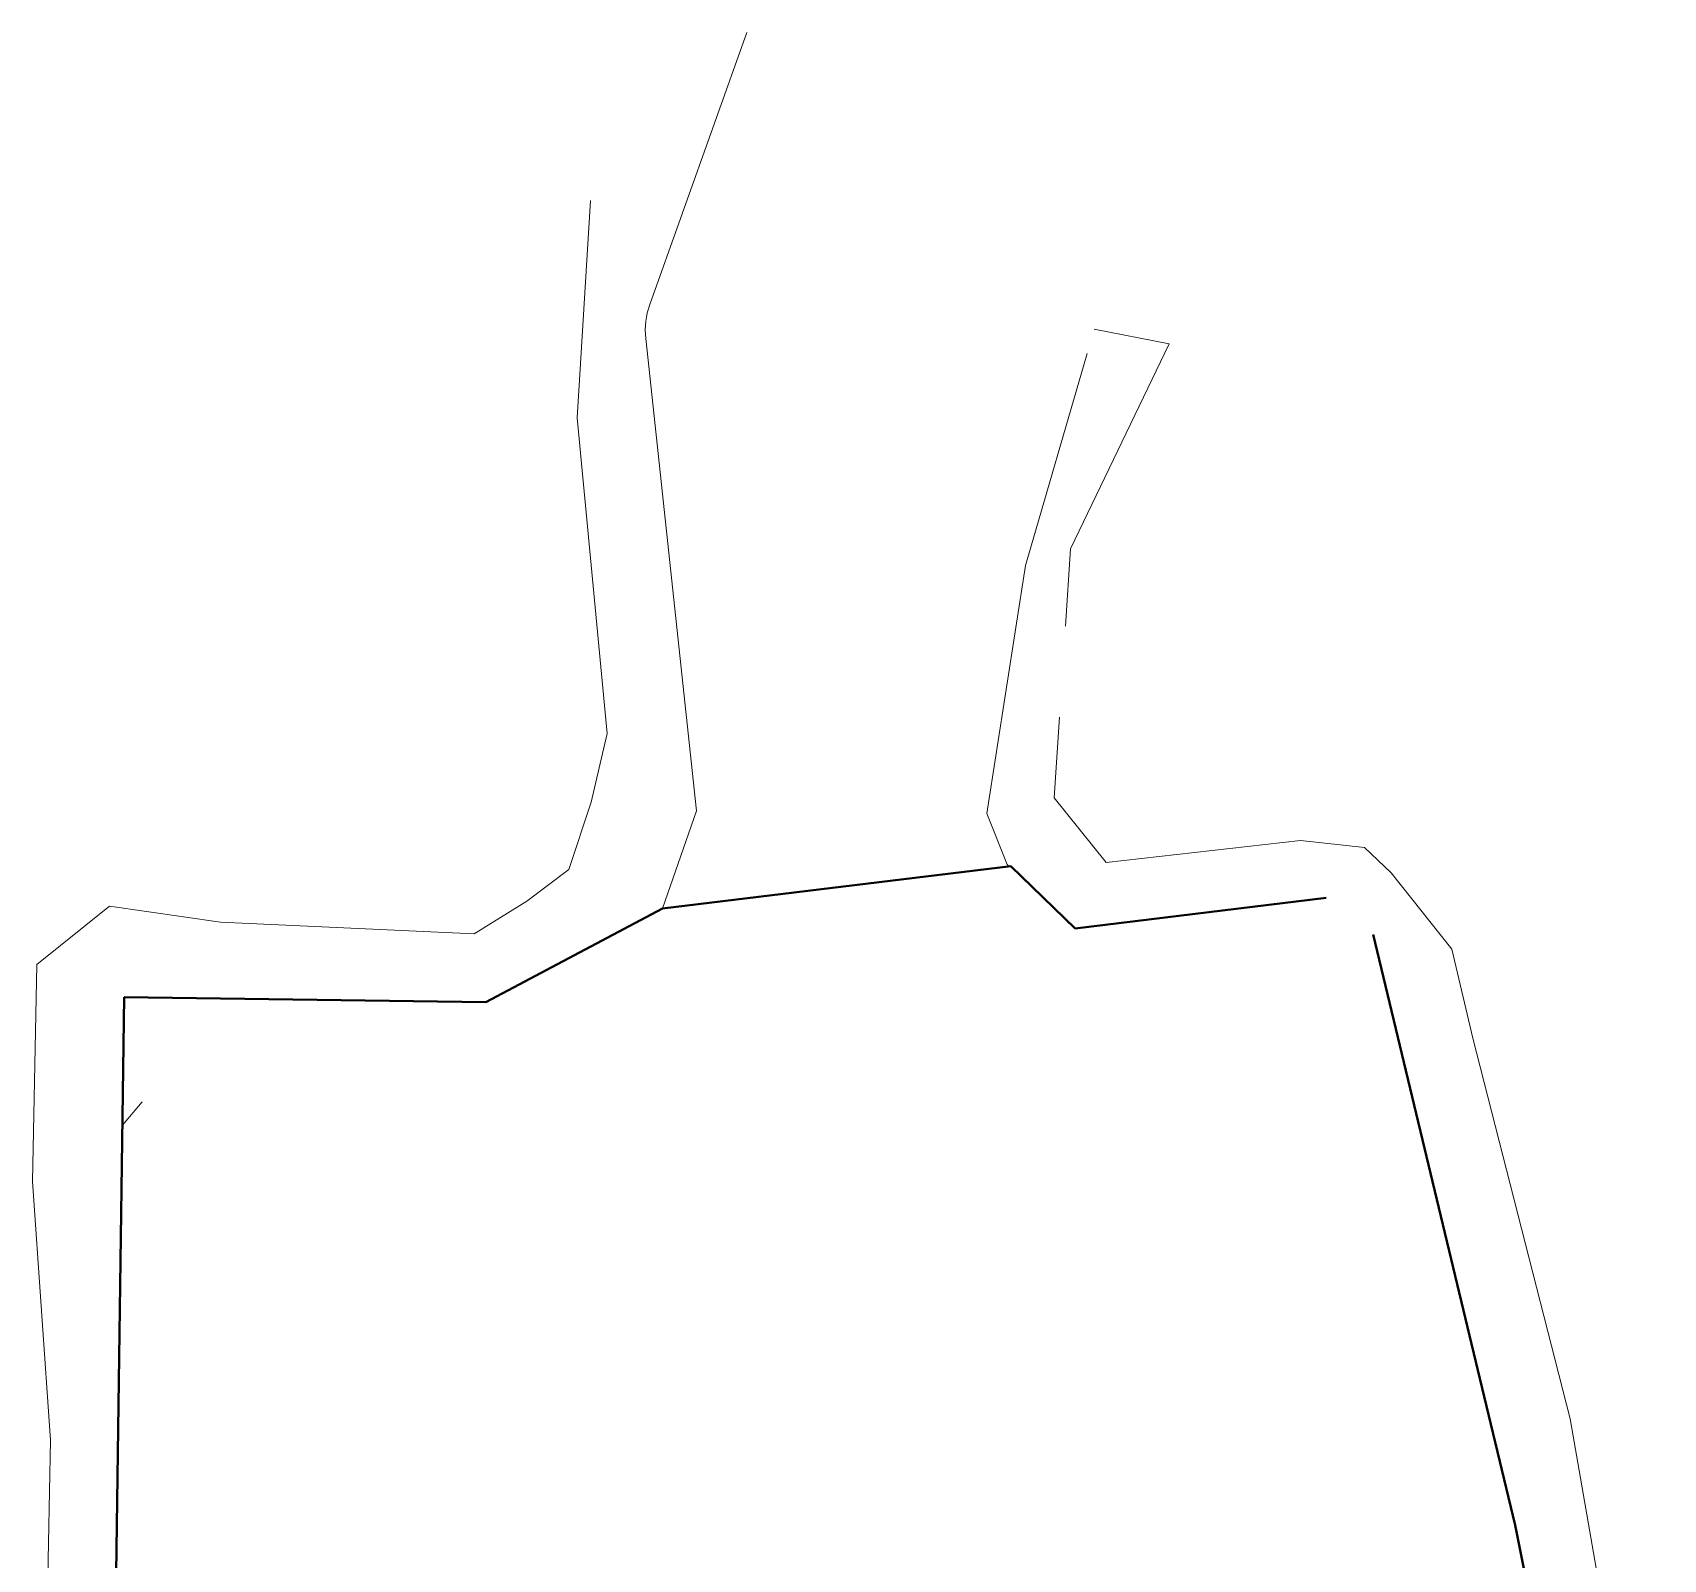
# Model space of a CAD drawing. Header units: metres. Extents: x 141303 to 146299, y 125960 to 127091.
# Drawn here: x 145299.5 to 145406.9, y 126136.2 to 126236.8 of the extents above; entities that cross this region are included whole.
import ezdxf

# ---------------------------------------------------------------- set-up
doc = ezdxf.new("R2010")
doc.units = ezdxf.units.M
doc.header["$MEASUREMENT"] = 0
doc.linetypes.add('ACAD_ISO04W100', pattern=[30, 24, -3, 0, -3])
for name, color, linetype, lineweight in [('NVMI-CONTOUR', 43, 'Continuous', 13), ('NVMI_ROAD', 253, 'Continuous', 20), ('NVMI_SITEBOUNDARY', 255, 'ACAD_ISO04W100', 40)]:
    doc.layers.add(name, color=color, linetype=linetype, lineweight=lineweight)

msp = doc.modelspace()

# ---------------------------------------------------------------- linework, layer by layer
at = {"layer": 'NVMI-CONTOUR'}
msp.add_line((145306.71546, 126166.37099), (145305.40731, 126164.84608), dxfattribs=at)
at = {"layer": 'NVMI_ROAD'}
for p, q in [((145336.22373, 126225.7128), (145335.34482, 126211.40419)), ((145335.34482, 126211.40419), (145337.33412, 126190.61636)), ((145337.33412, 126190.61636), (145336.26689, 126186.09835)), ((145336.26689, 126186.09835), (145334.81447, 126181.66267)), ((145334.81447, 126181.66267), (145332.03595, 126179.58468)), ((145304.56124, 126179.25359), (145299.77197, 126175.42282)), ((145311.87847, 126178.19518), (145304.56124, 126179.25359)), ((145332.03595, 126179.58468), (145328.57906, 126177.43448)), ((145328.57906, 126177.43448), (145311.87847, 126178.19518)), ((145299.77197, 126175.42282), (145299.49883, 126161.13079)), ((145299.49883, 126161.13079), (145300.66665, 126144.10527)), ((145300.66665, 126144.10527), (145300.17821, 126118.27214))]:
    msp.add_line(p, q, dxfattribs=at)
msp.add_lwpolyline([(145340.96409, 126179.09555), (145343.21514, 126185.5398), (145339.86822, 126216.6442, -0.113067853), (145340.13106, 126218.86149), (145346.53127, 126236.77391)], format="xyb", dxfattribs=at)
for points in [[(145369.39936, 126217.24727), (145374.32442, 126216.27798), (145367.82924, 126202.7884), (145367.49886, 126197.68515)], [(145363.80336, 126181.8727), (145363.67482, 126181.99947), (145362.3203, 126185.36087), (145364.86365, 126201.69454), (145368.93381, 126215.65092)], [(145367.111, 126191.69391), (145366.768, 126186.39584), (145370.17357, 126182.12706), (145382.97752, 126183.58716), (145387.20313, 126183.11416), (145388.95597, 126181.45014), (145392.93326, 126176.42255), (145394.32965, 126170.57493), (145400.73517, 126145.4986), (145404.22852, 126125.45627), (145406.87127, 126010.12919)]]:
    msp.add_lwpolyline(points, dxfattribs=at)
at = {"layer": 'NVMI_SITEBOUNDARY', "linetype": 'ByBlock'}
for p, q in [((145340.968, 126179.09762), (145363.9112, 126181.88581)), ((145363.9112, 126181.88581), (145368.13286, 126177.79412)), ((145368.13286, 126177.79412), (145384.66084, 126179.80269)), ((145329.33111, 126172.9334), (145340.968, 126179.09762)), ((145387.75236, 126177.38115), (145394.79353, 126148.15136)), ((145304.29044, 126083.24564), (145305.52246, 126173.25927)), ((145305.52246, 126173.25927), (145329.33111, 126172.9334)), ((145394.79353, 126148.15136), (145397.1181, 126138.50143)), ((145397.1181, 126138.50143), (145399.85666, 126124.78823))]:
    msp.add_line(p, q, dxfattribs=at)

doc.saveas('drawing.dxf')
